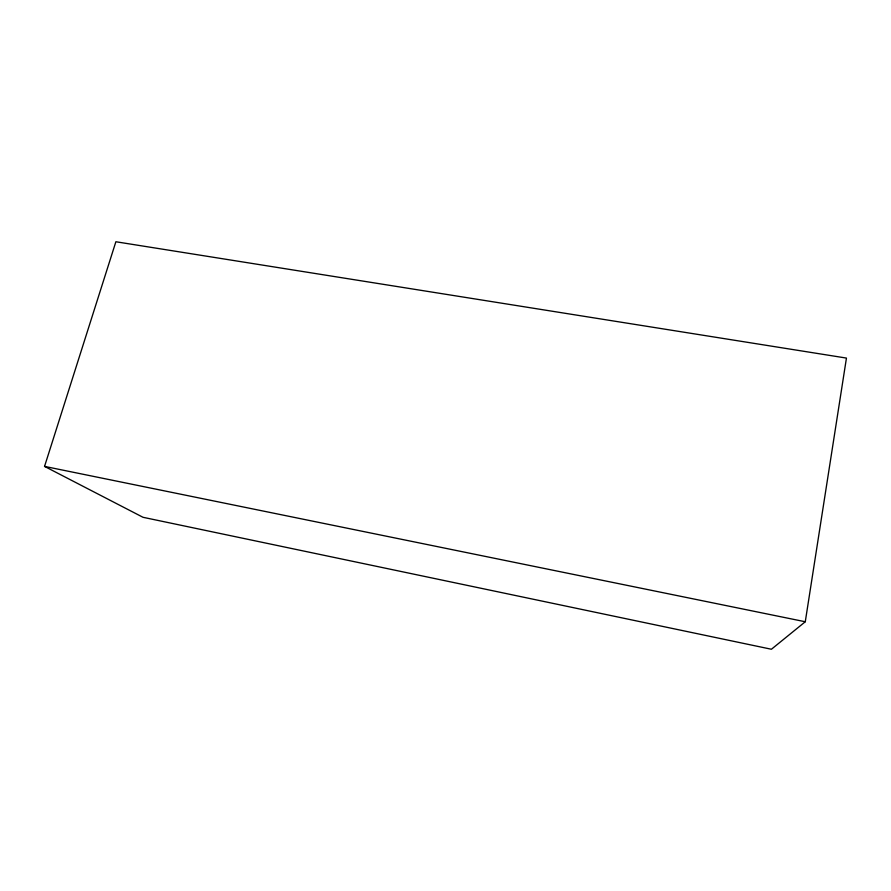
<?xml version="1.0" encoding="UTF-8"?>
<svg xmlns="http://www.w3.org/2000/svg" width="891" height="891" viewBox="0 0 891 891"><rect width="100%" height="100%" fill="white"/><g stroke="black" fill="none" stroke-linecap="round" stroke-linejoin="round"><path stroke-width="1.34" d="M805.275 621.751L846.45 358.082L115.875 241.751L44.55 466.394L143.006 517.292L771.417 649.249L805.275 621.751L44.55 466.394"/></g></svg>
